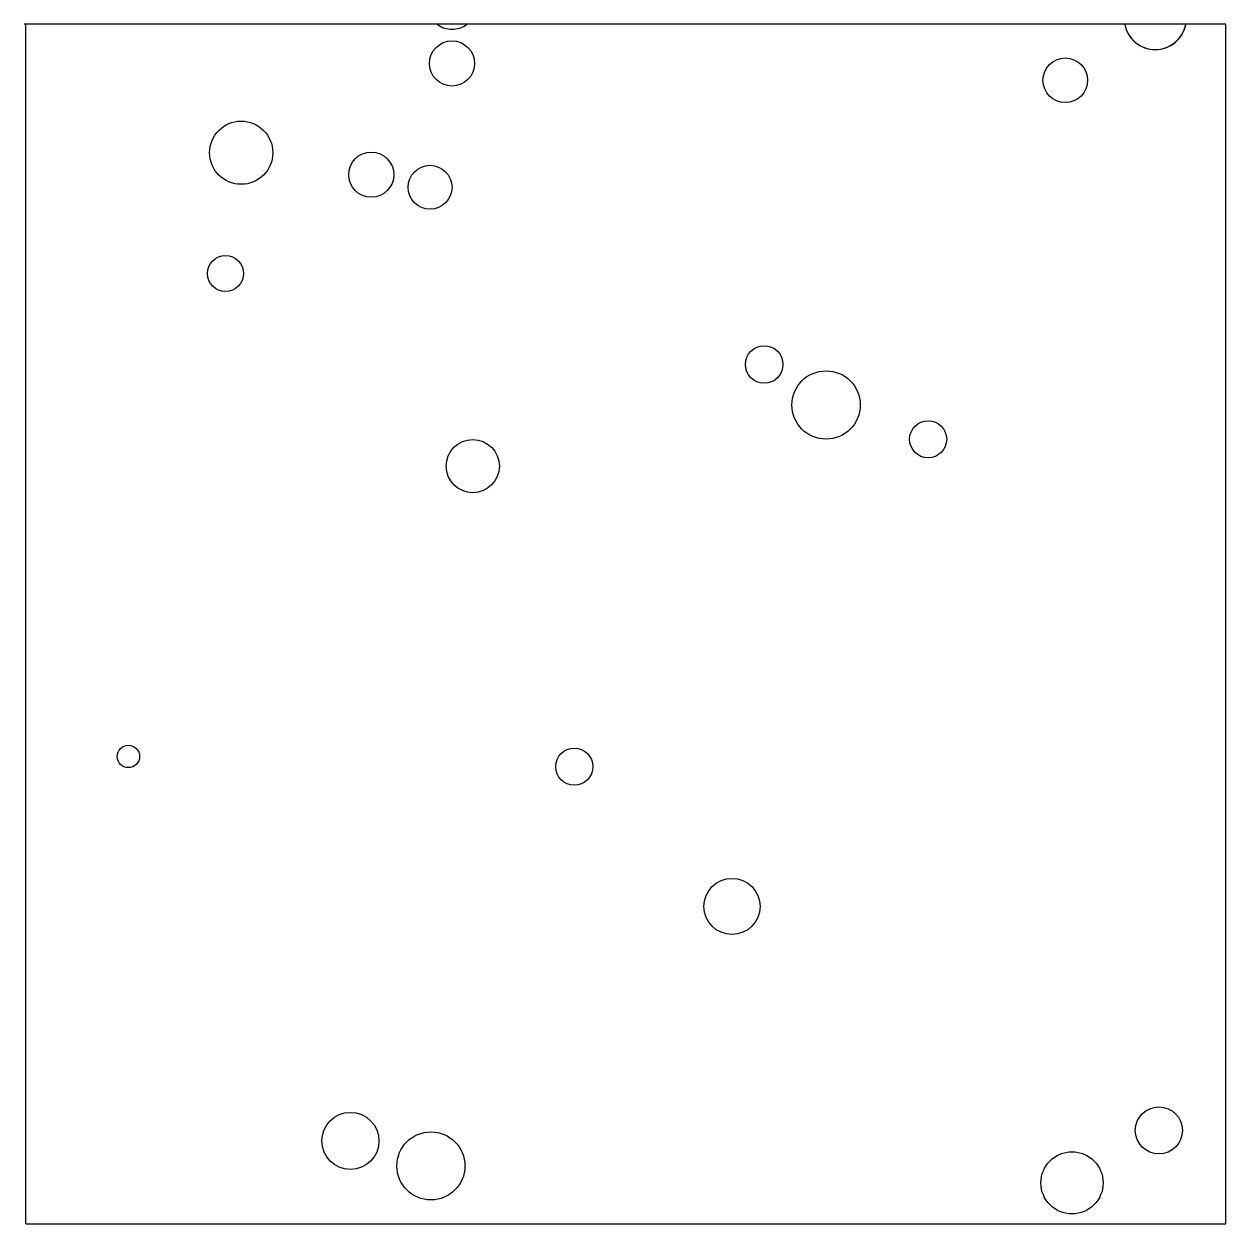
# Model space of a CAD drawing. Extents: x 4.057 to 5.043, y -1.425 to -0.441.
import ezdxf

# ---------------------------------------------------------------- set-up
doc = ezdxf.new("R2010")
doc.units = 0
doc.layers.add('LAYER1', color=7, linetype='CONTINUOUS')
doc.layers.add('LAYER12', color=5, linetype='CONTINUOUS')

msp = doc.modelspace()

# ---------------------------------------------------------------- linework, layer by layer
at = {"layer": 'LAYER1', "color": 7, "linetype": 'CONTINUOUS'}
for centre, radius in [((4.4082, -0.4734), 0.0185), ((4.9109, -0.4872), 0.0183), ((4.2354, -0.5466), 0.0259), ((4.342, -0.5646), 0.0185), ((4.3902, -0.5749), 0.018), ((4.2225, -0.6456), 0.0148), ((4.6641, -0.7202), 0.0154), ((4.7148, -0.7534), 0.028), ((4.7985, -0.7815), 0.0152), ((4.4252, -0.8035), 0.0218), ((4.1429, -1.0415), 0.0092), ((4.5084, -1.0499), 0.0152), ((4.6377, -1.1645), 0.023), ((4.9876, -1.3481), 0.0193), ((4.3249, -1.3567), 0.0234), ((4.3909, -1.3772), 0.0279), ((4.9164, -1.3911), 0.0255)]:
    msp.add_circle(centre, radius, dxfattribs=at)
for centre, radius, start, end in [((4.4083, -0.4251), 0.0203, -126.0497, -90.1386), ((4.4083, -0.4251), 0.0203, -90.1385, -53.9499), ((4.9846, -0.4366), 0.0255, -168.8878, -95.8331), ((4.9846, -0.4366), 0.0255, -168.8878, -11.1124), ((4.9846, -0.4366), 0.0255, -95.8334, -11.1123)]:
    msp.add_arc(centre, radius, start, end, dxfattribs=at)
at = {"layer": 'LAYER12', "color": 5, "linetype": 'CONTINUOUS'}
for points in [[(4.0589, -0.4411), (4.0574, -0.4411)], [(4.0589, -0.4411), (4.0589, -0.4411)], [(4.0589, -0.4411), (4.0589, -0.4411)], [(4.0589, -0.4411), (4.0589, -0.4411)], [(4.0608, -0.4411), (4.0589, -0.4411)], [(4.0589, -0.4411), (4.0589, -0.4411)], [(4.0589, -0.4415), (4.0589, -0.4411)], [(4.0589, -0.4415), (4.0589, -0.4411)], [(4.0589, -1.4248), (4.0589, -0.4415)], [(4.0589, -0.4415), (4.0589, -0.4415)], [(4.0589, -0.4415), (4.0589, -0.4415)], [(5.0426, -0.4411), (4.0608, -0.4411)], [(5.0426, -1.4248), (5.0426, -0.4415)], [(4.0589, -1.4248), (5.0426, -1.4248)]]:
    msp.add_lwpolyline(points, dxfattribs=at)

doc.saveas('drawing.dxf')
